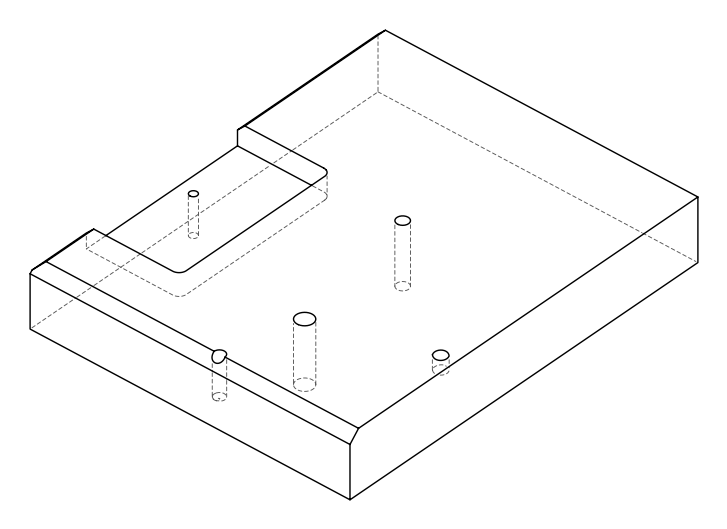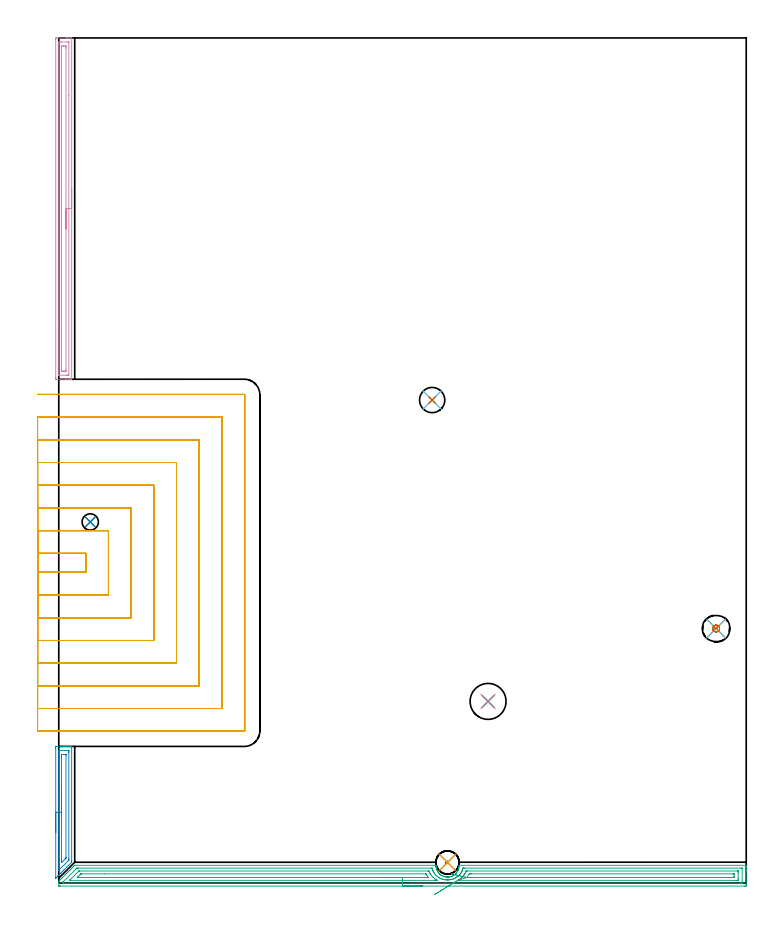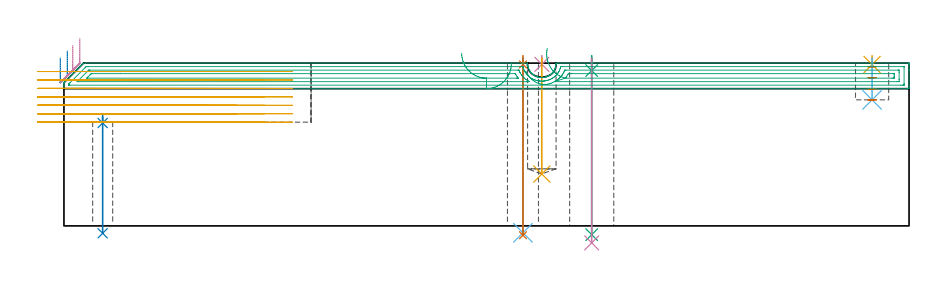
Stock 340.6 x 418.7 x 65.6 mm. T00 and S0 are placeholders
(PLAN: 17 operations, 10 tool changes, 61.1 min)
(1 SPOT_DRILL | STEP1HOLE | NXT0321_9005460120000 | 0.03 min | 1 mm3)
(2 SPOT_DRILL_1 | STEP1HOLE_1 | NXT0321_9005460120000 | 0.03 min | 2566 mm3)
(3 SPOT_DRILL_2 | STEP1HOLE_2 | NXT0321_9005460120000 | 0.05 min | 184 mm3)
(4 SPOT_DRILL_3 | STEP1POCKET | NXT0321_9005460120000 | 0.03 min | 0 mm3)
(5 SPOT_DRILL_4 | STEP1POCKET_1 | NXT0321_9005460120000 | 0.03 min | 2 mm3)
(6 DRILL_THROUGH_HOLE_INTO_CENTER | STEP1HOLE | NXT0301_042 | 0.28 min | 2570 mm3)
(7 DRILL_TO_ENLARGE_THROUGH_HOLE | STEP1HOLE | NXT0301_096 | 0.29 min | 5452 mm3)
(8 DRILL_THROUGH_HOLE_INTO_CENTER_1 | STEP1HOLE_1 | NXT0301_052 | 0.19 min | 2168 mm3)
(9 DRILL_THROUGH_HOLE_INTO_CENTER_2 | STEP1HOLE_2 | NXT0301_083 | 0.29 min | 6268 mm3)
(10 DRILL_TO_ENLARGE_THROUGH_HOLE_1 | STEP1HOLE_2 | UGT0301_248 | 0.3 min | 9845 mm3)
(11 DRILL_BLIND_HOLE_INTO_CENTER | STEP1POCKET | NXT0301_086 | 0.19 min | 4478 mm3)
(12 DRILL_BLIND_HOLE_INTO_CENTER_1 | STEP1POCKET_1 | NXT0301_128 | 0.07 min | 1547 mm3)
(13 MILL_ROUGH_BLIND_HOLE_CONTOUR | STEP1POCKET_1 | NXT0201_013 | Spiral | 0.27 min | 538 mm3)
(14 AREA_MILL | FG_CHAMFER_SURFACE | UGT0205_001 | 1.7 min | 2255 mm3)
(15 AREA_MILL_1 | FG_CHAMFER_SURFACE_1 | UGT0205_001 | 11.07 min | 17708 mm3)
(16 AREA_MILL_2 | FG_CHAMFER_SURFACE_2 | UGT0205_001 | 4.28 min | 5431 mm3)
(17 MILL_SLOT | SLOT_PARTIAL_RECTANGULAR | UGT0201_133 | Follow Part, ap 3.75, ae 75% | 42.04 min | 427737 mm3)
(TOOL NXT0321_9005460120000 | NC Spot Drill, 142deg, 12mm, Carbide, Uncoated | D12 PA142 FL30 Z2)
(TOOL NXT0301_042 | Carbide Drill 7.1mm [860.1-0710-057A1-MM 2214] | D7.1 PA140 FL85 Z2)
(TOOL NXT0301_096 | Carbide Drill 12.5mm [860.1-1250-063A1-MM 2214] | D12.5 PA140 FL77 Z2)
(TOOL NXT0301_052 | Carbide Drill 8.1mm [860.1-0810-024A1-MM 2214] | D8.1 PA140 FL47 Z2)
(TOOL NXT0301_083 | Carbide Drill 11.2mm [860.1-1120-056A1-MM 2214] | D11.2 PA140 FL72 Z2)
(TOOL UGT0301_248 | Twist Drill 17.8 mm | D17.8 PA118 FL130 Z2)
(TOOL NXT0301_086 | Carbide Drill 11.5mm [860.1-1150-035A1-MM 2214] | D11.5 PA140 FL55 Z2)
(TOOL NXT0301_128 | Carbide Drill 12mm [861.1-1200-036A1-GP GC34] | D12 PA150 FL37.4 Z2)
(TOOL NXT0201_013 | ENDMILL 10mm | D10 FL30 Z4)
(TOOL UGT0205_001 | Chamfer Mill 20 x 3 x 45 deg. | D20 FL50 Z2)
(TOOL UGT0201_133 | Carbide End Mill 15.0 | D15 FL30 Z4)
(OP 1 SPOT_DRILL)
G17 G21 G94 G90
T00 M6
G54
G17 G0 G90 X185. Y239.3 S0 M3
G43 Z75.6 H0
G94 G81 G98 Z65.062 F250. R68.6
G80
M5
M2
(OP 2 SPOT_DRILL_1)
G17 G21 G94 G90
T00 M6
G54
G17 G0 G90 X15.6 Y178.9 S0 M3
G43 Z75.6 H0
G94 G81 G98 Z41.451 F250. R44.8
G80
M5
M2
(OP 3 SPOT_DRILL_2)
G17 G21 G94 G90
T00 M6
G54
G17 G0 G90 X212.7 Y90. S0 M3
G43 Z75.6 H0
G94 G81 G98 Z62.6 F250. R68.6
G80
M5
M2
(OP 4 SPOT_DRILL_3)
G17 G21 G94 G90
T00 M6
G54
G17 G0 G90 X192.6 Y10.2 S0 M3
G43 Z75.6 H0
G94 G81 G98 Z65.105 F250. R68.6
G80
M5
M2
(OP 5 SPOT_DRILL_4)
G17 G21 G94 G90
T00 M6
G54
G17 G0 G90 X325.7 Y126.1 S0 M3
G43 Z75.6 H0
G94 G81 G98 Z65.023 F250. R68.6
G80
M5
M2
(OP 6 DRILL_THROUGH_HOLE_INTO_CENTER)
G17 G21 G94 G90
T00 M6
G54
G17 G0 G90 X185. Y239.3 S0 M3
G43 Z75.6 H1
G94 G73 G98 Z-2.792 F250. Q6.839 R67.6
G80
M5
M2
(OP 7 DRILL_TO_ENLARGE_THROUGH_HOLE)
G17 G21 G94 G90
T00 M6
G54
G17 G0 G90 X185. Y239.3 S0 M3
G43 Z75.6 H1
G94 G73 G98 Z-3.775 F250. Q11.562 R67.6
G80
M5
M2
(OP 8 DRILL_THROUGH_HOLE_INTO_CENTER_1)
G17 G21 G94 G90
T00 M6
G54
G17 G0 G90 X15.6 Y178.9 S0 M3
G43 Z75.6 H1
G94 G73 G98 Z-2.974 F250. Q7.462 R43.8
G80
M5
M2
(OP 9 DRILL_THROUGH_HOLE_INTO_CENTER_2)
G17 G21 G94 G90
T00 M6
G54
G17 G0 G90 X212.7 Y90. S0 M3
G43 Z75.6 H1
G94 G73 G98 Z-3.538 F250. Q9.877 R67.6
G80
M5
M2
(OP 10 DRILL_TO_ENLARGE_THROUGH_HOLE_1)
G17 G21 G94 G90
T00 M6
G54
G17 G0 G90 X212.7 Y90. S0 M3
G43 Z75.6 H0
G94 G73 G98 Z-6.848 F250. Q14.49 R67.6
G80
M5
M2
(OP 11 DRILL_BLIND_HOLE_INTO_CENTER)
G17 G21 G94 G90
T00 M6
G54
G17 G0 G90 X192.6 Y10.2 S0 M3
G43 Z75.6 H1
G94 G81 G98 Z20.9 F250. R67.6
G80
M5
M2
(OP 12 DRILL_BLIND_HOLE_INTO_CENTER_1)
G17 G21 G94 G90
T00 M6
G54
G17 G0 G90 X325.7 Y126.1 S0 M3
G43 Z75.6 H1
G94 G81 G98 Z50.8 F250. R67.6
G80
M5
M2
(OP 13 MILL_ROUGH_BLIND_HOLE_CONTOUR)
G17 G21 G94 G90
T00 M6
G54
G17 G0 G90 X325.7 Y126.1 S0 M3
G43 Z75.6 H0
Z64.15
G94 G3 X326.303 Y127.197 R0.714 F250.
X324.789 Y127.535 R1.097
X324.265 Y125.189 R1.7
X324.789 Y127.535 R-1.7
X324.527 Y126.362 R0.85
X325.7 Y126.1 R0.85
G0 Z59.7
G3 X326.303 Y127.197 R0.714
X324.789 Y127.535 R1.097
X324.265 Y125.189 R1.7
X324.789 Y127.535 R-1.7
X324.527 Y126.362 R0.85
X325.7 Y126.1 R0.85
G0 Z55.25
G3 X326.303 Y127.197 R0.714
X324.789 Y127.535 R1.097
X324.265 Y125.189 R1.7
X324.789 Y127.535 R-1.7
X324.527 Y126.362 R0.85
X325.7 Y126.1 R0.85
G0 Z50.8
G3 X326.303 Y127.197 R0.714
X324.789 Y127.535 R1.097
X324.265 Y125.189 R1.7
X324.789 Y127.535 R-1.7
X324.527 Y126.362 R0.85
X325.7 Y126.1 R0.85
G0 Z75.6
M5
M2
(OP 14 AREA_MILL)
G17 G21 G94 G90
T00 M6
G54
G17 G0 G90 X-1.5 Y25.05 S1061 M3
G43 Z75.6 H0
Z67.7
G94 G1 Y25.088 Z66.828 F250.
Y25.202 Z65.963
Y25.391 Z65.112
Y25.653 Z64.28
Y25.987 Z63.474
Y26.39 Z62.7
Y26.858 Z61.964
Y27.389 Z61.272
Y27.979 Z60.629
Y28.622 Z60.04
Y29.314 Z59.508
Y30.05 Z59.04
Y30.824 Z58.637
Y31.63 Z58.303
Y32.462 Z58.041
Y33.313 Z57.852
Y34.178 Z57.738
Y35.05 Z57.7
Y66.663
X-1.499 Y67.118 Z57.701
X-1.495 Y67.548 Z57.703
X-1.491 Y67.69 Z57.705
X-1.07 Y67.7 Z58.127
X2.45 Z61.644
X3.06 Z62.257
X3.33 Z62.527
X3.94 Z63.137
X4.21 Z63.406
X4.75 Z63.949
X5.43 Z64.629
X5.97 Z65.169
X6.137 Y67.699 Z65.336
X6.394 Y67.69 Z65.593
X6.4 Y67.563 Z65.6
Y10.999
X6.396 Y10.294 Z65.589
X6.21 Y10.11 Z65.41
X4.872 Y8.772 Z64.071
X3.982 Y7.881 Z63.181
X2.646 Y6.545 Z61.844
X2.2 Y6.1 Z61.399
X1.755 Y5.654 Z60.953
X1.214 Y5.113 Z60.413
X0.983 Y4.882 Z60.18
X0.865 Y4.763 Z60.062
X0.355 Y4.255 Z59.554
X0.103 Y4.002 Z59.3
X-0.026 Y3.873 Z59.171
X-0.504 Y3.396 Z58.696
X-0.776 Y3.121 Z58.419
X-1.296 Y2.604 Z57.903
X-1.365 Y2.536 Z57.834
X-1.493 Y2.419 Z57.706
X-1.5 Y2.546 Z57.7
Y35.05
X-0.086 Z59.114
Y65.336
X-0.084 Y65.533 Z59.116
X-0.082 Y65.631 Z59.118
X-0.079 Y65.676 Z59.121
X-0.072 Y65.69 Z59.128
X-0.028 Y65.692 Z59.172
X0.332 Y65.699 Z59.532
X4.21 Z63.41
X4.734 Y65.697 Z63.934
X4.903 Y65.69 Z64.103
X4.979 Y65.678 Z64.179
X4.984 Y65.444 Z64.184
X4.985 Y65.336 Z64.185
X4.986 Y64.551 Z64.186
X4.985 Y11.89 Z64.185
X4.983 Y11.497 Z64.183
X4.981 Y11.399 Z64.181
X4.979 Y11.354 Z64.179
X4.961 Y11.323 Z64.161
X4.867 Y11.224 Z64.067
X4.648 Y10.999 Z63.848
X0.001 Y6.352 Z59.201
X-0.066 Y6.29 Z59.134
X-0.078 Y6.282 Z59.122
X-0.079 Y6.283 Z59.121
X-0.081 Y6.308 Z59.119
X-0.085 Y6.439 Z59.115
X-0.086 Y35.05 Z59.114
X1.328 Z60.528
X1.329 Y62.908 Z60.529
X1.333 Y63.555 Z60.533
X1.335 Y63.674 Z60.535
X1.344 Y63.69 Z60.544
X1.379 Y63.695 Z60.579
X1.427 Y63.699 Z60.627
X3.187 Y63.7 Z62.387
X3.33 Y63.698 Z62.53
X3.473 Y63.694 Z62.673
X3.562 Y63.69 Z62.762
X3.566 Y63.636 Z62.766
X3.569 Y63.555 Z62.769
X3.571 Y63.311 Z62.771
Y12.78
X3.57 Y12.537 Z62.77
X3.568 Y12.455 Z62.768
X3.565 Y12.393 Z62.765
X3.54 Y12.352 Z62.74
X3.33 Y12.132 Z62.53
X3.211 Y12.01 Z62.411
X3.091 Y11.89 Z62.291
X1.883 Y10.682 Z61.083
X1.57 Y10.369 Z60.77
X1.439 Y10.241 Z60.639
X1.357 Y10.164 Z60.557
X1.336 Y10.147 Z60.536
X1.332 Y10.179 Z60.532
X1.329 Y10.223 Z60.529
X1.328 Y10.353 Z60.528
Y35.05
Y35.921 Z60.566
Y36.786 Z60.68
Y37.638 Z60.869
Y38.47 Z61.131
Y39.276 Z61.465
Y40.05 Z61.868
Y40.786 Z62.337
Y41.478 Z62.868
Y42.121 Z63.457
Y42.71 Z64.101
Y43.241 Z64.793
Y43.71 Z65.528
Y44.113 Z66.302
Y44.447 Z67.108
Y44.709 Z67.94
Y44.898 Z68.792
Y45.012 Z69.657
Y45.05 Z70.528
G0 Z75.6
M5
M2
(OP 15 AREA_MILL_1)
G17 G21 G94 G90
T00 M6
G54
G17 G0 G90 X180.3 Y-1.5 S1061 M3
G43 Z75.6 H0
Z65.3
G94 G1 X180.262 Z64.428 F250.
X180.148 Z63.564
X179.959 Z62.712
X179.697 Z61.88
X179.363 Z61.074
X178.96 Z60.3
X178.492 Z59.564
X177.96 Z58.872
X177.371 Z58.229
X176.728 Z57.64
X176.036 Z57.109
X175.3 Z56.64
X174.526 Z56.237
X173.72 Z55.903
X172.888 Z55.641
X172.036 Z55.452
X171.172 Z55.338
X170.3 Z55.3
X0.614
X0.342 Y-1.497 Z55.303
X0.003 Y-1.491 Z55.305
X0.001 Y-1.482 Z55.315
X0. Y-0.282 Z56.513
Y0.536 Z57.335
X0.001 Y0.893 Z57.689
X0.019 Y0.92 Z57.718
X0.43 Y1.331 Z58.13
X0.564 Y1.466 Z58.263
X0.857 Y1.757 Z58.557
X1.507 Y2.408 Z59.207
X2.4 Y3.301 Z60.1
X3.186 Y4.087 Z60.885
X3.293 Y4.195 Z60.992
X3.644 Y4.544 Z61.344
X3.824 Y4.724 Z61.524
X4.349 Y5.252 Z62.047
X4.633 Y5.533 Z62.333
X5.224 Y6.126 Z62.921
X5.557 Y6.457 Z63.256
X6.098 Y7. Z63.796
X6.682 Y7.582 Z64.382
X6.866 Y7.767 Z64.565
X6.972 Y7.873 Z64.671
X7.556 Y8.456 Z65.256
X7.759 Y8.659 Z65.455
X7.897 Y8.796 Z65.59
X8.652 Y8.8 Z65.6
X186.822
X186.839 Y8.795 Z65.593
X186.849 Y8.758 Z65.557
X186.876 Y8.27 Z65.069
X186.882 Y8.221 Z65.02
X186.928 Y7.825 Z64.624
X186.975 Y7.582 Z64.38
X187.015 Y7.377 Z64.175
X187.133 Y6.934 Z63.732
X187.192 Y6.754 Z63.553
X187.259 Y6.578 Z63.377
X187.514 Y6.042 Z62.84
X187.779 Y5.588 Z62.386
X188.082 Y5.15 Z61.95
X188.152 Y5.061 Z61.86
X188.162 Y5.05 Z61.849
X188.247 Y4.961 Z61.756
X188.317 Y4.885 Z61.683
X188.459 Y4.732 Z61.531
X188.519 Y4.669 Z61.466
X188.539 Y4.647 Z61.445
X188.576 Y4.612 Z61.411
X188.757 Y4.443 Z61.241
X188.828 Y4.378 Z61.174
X188.902 Y4.307 Z61.107
X188.954 Y4.259 Z61.058
X189.044 Y4.186 Z60.985
X189.055 Y4.179 Z60.978
X189.189 Y4.087 Z60.882
X189.352 Y3.973 Z60.77
X189.482 Y3.882 Z60.681
X189.937 Y3.616 Z60.414
X190.394 Y3.399 Z60.197
X190.459 Y3.368 Z60.166
X190.642 Y3.297 Z60.096
X190.841 Y3.233 Z60.029
X190.91 Y3.213 Z60.012
X191.036 Y3.179 Z59.977
X191.139 Y3.154 Z59.947
X191.273 Y3.116 Z59.912
X191.734 Y3.028 Z59.823
X191.884 Y3.009 Z59.806
X191.935 Y3.003 Z59.798
X192.168 Y2.974 Z59.77
X192.271 Y2.967 Z59.764
X192.391 Y2.96 Z59.754
X192.466 Y2.959 Z59.749
X192.627 Y2.954 Z59.745
X192.662 Y2.955 Z59.748
X192.664
X192.803 Y2.961 Z59.751
X192.839 Y2.962 Z59.754
X193.047 Y2.974 Z59.773
X193.062 Y2.975 Z59.774
X193.507 Y3.034 Z59.831
X193.52 Y3.036 Z59.833
X193.967 Y3.127 Z59.922
X194.073 Y3.156 Z59.954
X194.274 Y3.213 Z60.011
X194.4 Y3.25 Z60.044
X194.741 Y3.369 Z60.165
X194.86 Y3.422 Z60.217
X195.02 Y3.492 Z60.29
X195.2 Y3.581 Z60.38
X195.293 Y3.627 Z60.426
X195.748 Y3.9 Z60.699
X196.013 Y4.087 Z60.886
X196.185 Y4.208 Z61.008
X196.248 Y4.259 Z61.058
X196.47 Y4.455 Z61.254
X196.516 Y4.5 Z61.3
X196.68 Y4.661 Z61.461
X196.748 Y4.736 Z61.535
X196.951 Y4.961 Z61.756
X197.078 Y5.098 Z61.897
X197.092 Y5.116 Z61.916
X197.119 Y5.15 Z61.95
X197.421 Y5.587 Z62.387
X197.539 Y5.787 Z62.586
X197.689 Y6.042 Z62.841
X197.838 Y6.344 Z63.144
X197.97 Y6.651 Z63.451
X198.064 Y6.933 Z63.733
X198.185 Y7.376 Z64.176
X198.272 Y7.824 Z64.624
X198.324 Y8.27 Z65.069
X198.334 Y8.456 Z65.253
X198.347 Y8.669 Z65.467
X198.363 Y8.797 Z65.59
X198.432 Y8.8 Z65.6
X340.432
X340.59 Y8.798 Z65.588
X340.597 Y8.673 Z65.466
X340.6 Y8.541 Z65.341
Y8.239 Z65.038
Y7.582 Z64.377
Y6.38 Z63.177
Y5.834 Z62.628
X340.599 Y-0.555 Z56.242
X340.594 Y-1.156 Z55.642
X340.59 Y-1.493 Z55.304
X340.334 Y-1.497 Z55.302
X339.986 Y-1.5 Z55.3
X170.3
Y-0.086 Z56.714
X2.4 Y-0.085 Z56.715
X2.198 Y-0.084 Z56.716
X2.052 Y-0.081 Z56.719
X2.02 Y-0.079 Z56.721
X2.01 Y-0.065 Z56.735
X2.007 Y-0.037 Z56.763
X2.002 Y0.107 Z56.907
X2.01 Y0.399 Z57.199
X2.013 Y0.451 Z57.251
X2.051 Y0.494 Z57.294
X2.144 Y0.592 Z57.392
X2.27 Y0.72 Z57.52
X2.4 Y0.851 Z57.651
X8.453 Y6.903 Z63.703
X8.652 Y7.1 Z63.9
X8.901 Y7.339 Z64.139
X8.944 Y7.379 Z64.179
X9.026 Y7.381 Z64.181
X9.199 Y7.384 Z64.184
X9.545 Y7.385 Z64.185
X9.746 Y7.386 Z64.186
X184.589 Y7.385 Z64.185
X184.791 Y7.384 Z64.184
X184.962 Y7.381 Z64.181
X184.979 Y7.379 Z64.179
X184.987 Y7.37 Z64.17
X184.999 Y7.341 Z64.141
X185.007 Y7.313 Z64.113
X185.048 Y7.133 Z63.933
X185.168 Y6.708 Z63.508
X185.244 Y6.467 Z63.267
X185.329 Y6.233 Z63.033
X185.482 Y5.877 Z62.677
X185.502 Y5.834 Z62.634
X185.52 Y5.798 Z62.598
X185.694 Y5.47 Z62.27
X185.832 Y5.234 Z62.034
X185.996 Y4.961 Z61.761
X186.375 Y4.423 Z61.223
X186.676 Y4.087 Z60.887
X186.964 Y3.786 Z60.586
X187.269 Y3.5 Z60.3
X187.605 Y3.213 Z60.013
X188.162 Y2.829 Z59.629
X188.474 Y2.644 Z59.444
X188.694 Y2.517 Z59.317
X189.072 Y2.323 Z59.123
X189.42 Y2.167 Z58.967
X189.642 Y2.079 Z58.879
X189.948 Y1.972 Z58.772
X190.476 Y1.822 Z58.622
X190.841 Y1.735 Z58.535
X190.927 Y1.717 Z58.517
X191.003 Y1.703 Z58.503
X191.32 Y1.649 Z58.449
X191.689 Y1.598 Z58.398
X191.734 Y1.593 Z58.393
X192.136 Y1.561 Z58.361
X192.55 Y1.541 Z58.341
X192.627
X193.03 Y1.557 Z58.357
X193.397 Y1.586 Z58.386
X193.52 Y1.598 Z58.398
X193.593 Y1.607 Z58.407
X193.964 Y1.663 Z58.463
X194.281 Y1.723 Z58.523
X194.413 Y1.751 Z58.551
X194.892 Y1.871 Z58.671
X195.306 Y1.994 Z58.794
X195.566 Y2.085 Z58.885
X195.719 Y2.141 Z58.941
X196.199 Y2.349 Z59.149
X196.544 Y2.533 Z59.333
X196.762 Y2.662 Z59.462
X197.092 Y2.862 Z59.662
X197.303 Y3.007 Z59.807
X197.593 Y3.213 Z60.013
X197.809 Y3.386 Z60.186
X197.986 Y3.54 Z60.34
X198.267 Y3.811 Z60.611
X198.527 Y4.087 Z60.887
X198.692 Y4.27 Z61.07
X198.879 Y4.491 Z61.291
X199.075 Y4.769 Z61.569
X199.204 Y4.961 Z61.761
X199.415 Y5.309 Z62.109
X199.533 Y5.512 Z62.312
X199.703 Y5.834 Z62.634
X199.725 Y5.88 Z62.68
X199.772 Y5.982 Z62.782
X199.97 Y6.515 Z63.315
X200.029 Y6.708 Z63.508
X200.164 Y7.198 Z63.998
X200.197 Y7.322 Z64.122
X200.211 Y7.364 Z64.164
X200.218 Y7.379 Z64.179
X200.233 Y7.381 Z64.181
X200.319 Y7.383 Z64.183
X200.665 Y7.385 Z64.185
X200.865 Y7.386 Z64.186
X338.2 Y7.385 Z64.185
X338.402 Y7.384 Z64.184
X338.548 Y7.381 Z64.181
X338.58 Y7.379 Z64.179
X338.59 Y7.365 Z64.165
X338.593 Y7.337 Z64.137
X338.599 Y7.192 Z63.992
X338.6 Y0.592 Z57.392
X338.599 Y0.201 Z57.001
X338.595 Y0.069 Z56.869
X338.59 Y-0.034 Z56.766
X338.58 Y-0.079 Z56.721
X338.545 Y-0.08 Z56.72
X338.2 Y-0.084 Z56.716
X337.998 Y-0.085 Z56.715
X337.306 Y-0.086 Z56.714
X170.3
Y1.328 Z58.128
X5.833 Y1.329 Z58.129
X5.552 Y1.33 Z58.13
X5.366 Y1.333 Z58.133
X5.342 Y1.335 Z58.135
X5.341
X5.354 Y1.352 Z58.152
X5.383 Y1.383 Z58.183
X5.465 Y1.466 Z58.266
X9.692 Y5.691 Z62.491
X9.839 Y5.834 Z62.634
X9.959 Y5.948 Z62.748
X9.993 Y5.965 Z62.765
X10.065 Y5.968 Z62.768
X10.158 Y5.97 Z62.77
X10.298 Y5.971 Z62.771
X10.438
X182.943
X183.223 Y5.969 Z62.769
X183.303 Y5.967 Z62.767
X183.343 Y5.964 Z62.764
X183.348 Y5.957 Z62.757
X183.369 Y5.914 Z62.714
X183.406 Y5.834 Z62.634
X183.696 Y5.207 Z62.007
X183.828 Y4.961 Z61.761
X183.983 Y4.68 Z61.48
X184.378 Y4.087 Z60.887
X184.589 Y3.787 Z60.587
X185.097 Y3.213 Z60.013
X185.482 Y2.826 Z59.626
X186.032 Y2.339 Z59.139
X186.375 Y2.086 Z58.886
X187.165 Y1.567 Z58.367
X187.269 Y1.505 Z58.305
X187.331 Y1.466 Z58.266
X187.524 Y1.335 Z58.135
X187.406 Y1.332 Z58.132
X187.269 Y1.33 Z58.13
X186.515 Y1.329 Z58.129
X186.375 Y1.328 Z58.128
X170.3
Y2.743 Z59.543
X9.545
X9.436 Y2.744 Z59.544
X9.311 Y2.746 Z59.546
X9.214 Y2.749 Z59.549
X9.291 Y2.833 Z59.633
X9.414 Y2.962 Z59.762
X9.545 Y3.096 Z59.896
X9.604 Y3.155 Z59.955
X10.536 Y4.087 Z60.887
X10.931 Y4.478 Z61.278
X10.991 Y4.534 Z61.334
X11.008 Y4.548 Z61.348
X11.032 Y4.551 Z61.351
X11.091 Y4.554 Z61.354
X11.331 Y4.556 Z61.356
X22.815 Y4.557 Z61.357
X181.79
X181.85 Y4.556 Z61.356
X181.879 Y4.553 Z61.353
X181.888 Y4.551 Z61.351
X181.91 Y4.528 Z61.328
X182.176 Y4.087 Z60.887
X182.63 Y3.382 Z60.182
X182.751 Y3.213 Z60.013
X182.803 Y3.142 Z59.942
X183.12 Y2.755 Z59.555
X183.095 Y2.75 Z59.55
X182.803 Y2.746 Z59.546
X182.39 Y2.744 Z59.544
X170.3 Y2.743 Z59.543
X169.428 Z59.581
X168.564 Z59.695
X167.712 Z59.883
X166.88 Z60.146
X166.074 Z60.48
X165.3 Z60.882
X164.564 Z61.351
X163.872 Z61.882
X163.229 Z62.472
X162.64 Z63.115
X162.108 Z63.807
X161.64 Z64.543
X161.237 Z65.317
X160.903 Z66.122
X160.641 Z66.955
X160.452 Z67.806
X160.338 Z68.671
X160.3 Z69.543
G0 X186.148 Y-5.715 Z62.368
G1 X186.52 Y-5.486 Z61.613
X186.948 Y-5.224 Z60.899
X187.427 Y-4.931 Z60.231
X187.954 Y-4.608 Z59.615
X188.524 Y-4.259 Z59.056
X189.134 Y-3.885 Z58.556
X189.779 Y-3.49 Z58.121
X190.454 Y-3.077 Z57.753
X191.153 Y-2.648 Z57.456
X191.872 Y-2.208 Z57.232
X192.605 Y-1.759 Z57.081
X193.346 Y-1.305 Z57.007
X194.09 Y-0.849 Z57.008
X194.831 Y-0.395 Z57.085
X195.563 Y0.053 Z57.238
X196.281 Y0.493 Z57.465
X196.98 Y0.921 Z57.764
X197.654 Y1.334 Z58.134
X197.986 Y1.534 Z58.334
X198.487 Y1.849 Z58.649
X198.879 Y2.118 Z58.918
X199.008 Y2.213 Z59.013
X199.17 Y2.339 Z59.139
X199.494 Y2.611 Z59.411
X199.772 Y2.867 Z59.667
X199.946 Y3.042 Z59.842
X200.109 Y3.213 Z60.013
X200.37 Y3.501 Z60.301
X200.665 Y3.851 Z60.651
X200.765 Y3.989 Z60.789
X200.831 Y4.087 Z60.887
X201.113 Y4.522 Z61.322
X201.376 Y4.961 Z61.761
X201.441 Y5.075 Z61.875
X201.558 Y5.302 Z62.102
X201.721 Y5.675 Z62.475
X201.789 Y5.834 Z62.634
X201.822 Y5.911 Z62.711
X201.839 Y5.946 Z62.746
X201.847 Y5.959 Z62.759
X201.892 Y5.964 Z62.764
X202.171 Y5.969 Z62.769
X202.311 Y5.971 Z62.771
X336.274
X336.413 Y5.97 Z62.77
X336.553 Y5.966 Z62.766
X336.585 Y5.965 Z62.765
X336.59 Y5.943 Z62.743
X336.596 Y5.895 Z62.695
X336.598 Y5.834 Z62.634
X336.6 Y5.652 Z62.452
Y4.961 Z61.761
Y2.339 Z59.139
Y2.157 Z58.957
X336.596 Y1.466 Z58.266
X336.593 Y1.375 Z58.175
X336.59 Y1.335 Z58.135
X336.549 Y1.333 Z58.133
X336.413 Y1.331 Z58.131
X335.66 Y1.329 Z58.129
X335.52 Y1.328 Z58.128
X197.845 Y1.329 Z58.129
X197.752 Y1.33 Z58.13
X197.678 Y1.332 Z58.132
X197.654 Y1.334 Z58.134
X202.089 Y2.749 Z59.549
X202.09 Y2.754 Z59.554
X202.114 Y2.79 Z59.59
X202.154 Y2.842 Z59.642
X202.454 Y3.21 Z60.01
X203.155 Y4.271 Z61.071
X203.344 Y4.55 Z61.35
X203.76 Y4.554 Z61.354
X204.237 Y4.556 Z61.356
X204.65 Y4.557 Z61.357
X334.147
X334.463 Y4.556 Z61.356
X334.512 Y4.555 Z61.355
X334.561 Y4.551 Z61.351
X334.59 Y4.547 Z61.347
X334.6 Y4.087 Z60.887
Y3.24 Z60.04
X334.599 Y3.213 Z60.013
X334.59 Y2.79 Z59.59
X334.58 Y2.749 Z59.549
X334.503 Y2.747 Z59.547
X334.375 Y2.744 Z59.544
X334.215 Y2.743 Z59.543
X333.734
X202.327
X202.199 Y2.744 Z59.544
X202.094 Y2.747 Z59.547
X202.089 Y2.749 Z59.549
X201.271 Y2.943 Z59.782
X200.476 Y3.132 Z60.087
X199.71 Y3.313 Z60.463
X198.979 Y3.487 Z60.906
X198.288 Y3.651 Z61.413
X197.643 Y3.804 Z61.979
X197.048 Y3.946 Z62.602
X196.508 Y4.074 Z63.275
X196.027 Y4.188 Z63.994
X195.61 Y4.287 Z64.753
X195.258 Y4.371 Z65.547
X194.974 Y4.438 Z66.37
X194.762 Y4.488 Z67.214
X194.622 Y4.522 Z68.075
X194.556 Y4.537 Z68.945
X194.563 Y4.536 Z69.817
X194.645 Y4.516 Z70.685
X194.8 Y4.48 Z71.543
G0 Z75.6
M5
M2
(OP 16 AREA_MILL_2)
G17 G21 G94 G90
T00 M6
G54
G17 G0 G90 X6.4 Y344.15 S1061 M3
G43 Z75.6 H0
G94 G1 Y344.112 Z74.728 F250.
Y343.998 Z73.863
Y343.809 Z73.012
Y343.547 Z72.18
Y343.213 Z71.374
Y342.81 Z70.6
Y342.341 Z69.864
Y341.81 Z69.172
Y341.221 Z68.529
Y340.578 Z67.939
Y339.886 Z67.408
Y339.15 Z66.94
Y338.376 Z66.537
Y337.57 Z66.203
Y336.738 Z65.941
Y335.886 Z65.752
Y335.022 Z65.638
Y334.15 Z65.6
Y249.766
X6.394 Y249.61 Z65.593
X6.08 Y249.6 Z65.279
X5.744 Z64.943
X5.09 Z64.285
X3.883 Z63.08
X3.33 Z62.524
X-1.07 Y249.601 Z58.127
X-1.293 Y249.604 Z57.904
X-1.492 Y249.61 Z57.706
X-1.496 Y249.78 Z57.702
X-1.499 Y250.212 Z57.701
Y418.088
X-1.496 Y418.52 Z57.702
X-1.492 Y418.69 Z57.706
X-1.07 Y418.7 Z58.127
X3.33 Z62.524
X3.883 Z63.08
X4.21 Z63.406
X4.763 Z63.959
X5.09 Z64.285
X6.081 Z65.28
X6.394 Y418.69 Z65.593
X6.4 Y418.534 Z65.6
Y334.15
X4.986 Z64.186
X4.985 Y252.105 Z64.185
X4.984 Y251.998 Z64.184
X4.979 Y251.615 Z64.179
X4.598 Y251.604 Z63.798
X4.21 Y251.601 Z63.41
X3.722 Y251.6 Z62.922
X0.002 Y251.601 Z59.202
X-0.029 Y251.602 Z59.171
X-0.06 Y251.606 Z59.14
X-0.079 Y251.61 Z59.121
X-0.08 Y251.634 Z59.12
X-0.085 Y251.892 Z59.115
X-0.086 Y278.179 Z59.114
X-0.085 Y416.195 Z59.115
X-0.084 Y416.302 Z59.116
X-0.079 Y416.685 Z59.121
X0.302 Y416.696 Z59.502
X0.69 Y416.699 Z59.89
X1.178 Y416.7 Z60.378
X4.898 Y416.699 Z64.098
X4.928 Y416.698 Z64.128
X4.959 Y416.694 Z64.159
X4.979 Y416.689 Z64.179
X4.98 Y416.666 Z64.18
X4.985 Y416.408 Z64.185
X4.986 Y390.088 Z64.186
Y334.15
X3.571 Z62.771
Y254.432
X3.569 Y253.784 Z62.769
X3.567 Y253.662 Z62.767
X3.564 Y253.61 Z62.764
X3.507 Y253.604 Z62.707
X3.33 Y253.602 Z62.53
X2.631 Y253.6 Z61.831
X2.45 Z61.65
X1.751 Z60.951
X1.57 Y253.603 Z60.77
X1.389 Y253.607 Z60.589
X1.342 Y253.61 Z60.542
X1.335 Y253.639 Z60.535
X1.332 Y253.703 Z60.532
X1.33 Y253.784 Z60.53
X1.329 Y254.029 Z60.529
X1.328 Y254.677 Z60.528
X1.329 Y413.868 Z60.529
X1.331 Y414.516 Z60.531
X1.333 Y414.638 Z60.533
X1.335 Y414.69 Z60.535
X1.393 Y414.696 Z60.593
X1.57 Y414.698 Z60.77
X2.268 Y414.7 Z61.468
X2.45 Z61.65
X3.149 Z62.349
X3.33 Y414.697 Z62.53
X3.511 Y414.692 Z62.711
X3.558 Y414.69 Z62.758
X3.565 Y414.661 Z62.765
X3.568 Y414.597 Z62.768
X3.57 Y414.516 Z62.77
X3.571 Y414.271 Z62.771
Y413.623
Y334.15
Y333.278 Z62.809
Y332.413 Z62.923
Y331.562 Z63.112
Y330.73 Z63.375
Y329.924 Z63.708
Y329.15 Z64.111
Y328.414 Z64.58
Y327.722 Z65.111
Y327.079 Z65.7
Y326.49 Z66.344
Y325.958 Z67.036
Y325.49 Z67.771
Y325.087 Z68.545
Y324.753 Z69.351
Y324.491 Z70.183
Y324.302 Z71.035
Y324.188 Z71.9
Y324.15 Z72.771
G0 Z75.6
M5
M2
(OP 17 MILL_SLOT)
G17 G21 G94 G90
T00 M6
G54
G17 G0 G90 X-10.5 Y153.95 S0 M3
G43 Z75.601 H0
Z62.2
G94 G1 X-7.5 F250.
X13.35 F500.
Y163.35
X-7.5
X-10.5 F250.
Y142.7
X-7.5
X24.6 F500.
Y174.6
X-7.5
X-10.5 F250.
Y131.45
X-7.5
X35.85 F500.
Y185.85
X-7.5
X-10.5 F250.
Y120.2
X-7.5
X47.1 F500.
Y197.1
X-7.5
X-10.5 F250.
Y108.95
X-7.5
X58.35 F500.
Y208.35
X-7.5
X-10.5 F250.
Y97.7
X-7.5
X69.6 F500.
Y219.6
X-7.5
X-10.5 F250.
Y86.45
X-7.5
X80.85 F500.
Y230.85
X-7.5
X-10.5 F250.
Y75.2
X-7.5
X91.9 F500.
G3 X92.1 Y75.4 R0.2
G1 Y241.9
G3 X91.9 Y242.1 R0.2
G1 X-7.5
X-10.5 F250.
G0 Y153.95 Z58.8
G1 X-7.5
X13.35 F500.
Y163.35
X-7.5
X-10.5 F250.
Y142.7
X-7.5
X24.6 F500.
Y174.6
X-7.5
X-10.5 F250.
Y131.45
X-7.5
X35.85 F500.
Y185.85
X-7.5
X-10.5 F250.
Y120.2
X-7.5
X47.1 F500.
Y197.1
X-7.5
X-10.5 F250.
Y108.95
X-7.5
X58.35 F500.
Y208.35
X-7.5
X-10.5 F250.
Y97.7
X-7.5
X69.6 F500.
Y219.6
X-7.5
X-10.5 F250.
Y86.45
X-7.5
X80.85 F500.
Y230.85
X-7.5
X-10.5 F250.
Y75.2
X-7.5
X91.9 F500.
G3 X92.1 Y75.4 R0.2
G1 Y241.9
G3 X91.9 Y242.1 R0.2
G1 X-7.5
X-10.5 F250.
G0 Y153.95 Z55.4
G1 X-7.5
X13.35 F500.
Y163.35
X-7.5
X-10.5 F250.
Y142.7
X-7.5
X24.6 F500.
Y174.6
X-7.5
X-10.5 F250.
Y131.45
X-7.5
X35.85 F500.
Y185.85
X-7.5
X-10.5 F250.
Y120.2
X-7.5
X47.1 F500.
Y197.1
X-7.5
X-10.5 F250.
Y108.95
X-7.5
X58.35 F500.
Y208.35
X-7.5
X-10.5 F250.
Y97.7
X-7.5
X69.6 F500.
Y219.6
X-7.5
X-10.5 F250.
Y86.45
X-7.5
X80.85 F500.
Y230.85
X-7.5
X-10.5 F250.
Y75.2
X-7.5
X91.9 F500.
G3 X92.1 Y75.4 R0.2
G1 Y241.9
G3 X91.9 Y242.1 R0.2
G1 X-7.5
X-10.5 F250.
G0 Y153.95 Z52.
G1 X-7.5
X13.35 F500.
Y163.35
X-7.5
X-10.5 F250.
Y142.7
X-7.5
X24.6 F500.
Y174.6
X-7.5
X-10.5 F250.
Y131.45
X-7.5
X35.85 F500.
Y185.85
X-7.5
X-10.5 F250.
Y120.2
X-7.5
X47.1 F500.
Y197.1
X-7.5
X-10.5 F250.
Y108.95
X-7.5
X58.35 F500.
Y208.35
X-7.5
X-10.5 F250.
Y97.7
X-7.5
X69.6 F500.
Y219.6
X-7.5
X-10.5 F250.
Y86.45
X-7.5
X80.85 F500.
Y230.85
X-7.5
X-10.5 F250.
Y75.2
X-7.5
X91.9 F500.
G3 X92.1 Y75.4 R0.2
G1 Y241.9
G3 X91.9 Y242.1 R0.2
G1 X-7.5
X-10.5 F250.
G0 Y153.95 Z48.6
G1 X-7.5
X13.35 F500.
Y163.35
X-7.5
X-10.5 F250.
Y142.7
X-7.5
X24.6 F500.
Y174.6
X-7.5
X-10.5 F250.
Y131.45
X-7.5
X35.85 F500.
Y185.85
X-7.5
X-10.5 F250.
Y120.2
X-7.5
X47.1 F500.
Y197.1
X-7.5
X-10.5 F250.
Y108.95
X-7.5
X58.35 F500.
Y208.35
X-7.5
X-10.5 F250.
Y97.7
X-7.5
X69.6 F500.
Y219.6
X-7.5
X-10.5 F250.
Y86.45
X-7.5
X80.85 F500.
Y230.85
X-7.5
X-10.5 F250.
Y75.2
X-7.5
X91.9 F500.
G3 X92.1 Y75.4 R0.2
G1 Y241.9
G3 X91.9 Y242.1 R0.2
G1 X-7.5
X-10.5 F250.
G0 Y153.95 Z45.2
G1 X-7.5
X13.35 F500.
Y163.35
X-7.5
X-10.5 F250.
Y142.7
X-7.5
X24.6 F500.
Y174.6
X-7.5
X-10.5 F250.
Y131.45
X-7.5
X35.85 F500.
Y185.85
X-7.5
X-10.5 F250.
Y120.2
X-7.5
X47.1 F500.
Y197.1
X-7.5
X-10.5 F250.
Y108.95
X-7.5
X58.35 F500.
Y208.35
X-7.5
X-10.5 F250.
Y97.7
X-7.5
X69.6 F500.
Y219.6
X-7.5
X-10.5 F250.
Y86.45
X-7.5
X80.85 F500.
Y230.85
X-7.5
X-10.5 F250.
Y75.2
X-7.5
X91.9 F500.
G3 X92.1 Y75.4 R0.2
G1 Y241.9
G3 X91.9 Y242.1 R0.2
G1 X-7.5
X-10.5 F250.
G0 Y153.95 Z41.8
G1 X-7.5
X13.35 F500.
Y163.35
X-7.5
X-10.5 F250.
Y142.7
X-7.5
X24.6 F500.
Y174.6
X-7.5
X-10.5 F250.
Y131.45
X-7.5
X35.85 F500.
Y185.85
X-7.5
X-10.5 F250.
Y120.2
X-7.5
X47.1 F500.
Y197.1
X-7.5
X-10.5 F250.
Y108.95
X-7.5
X58.35 F500.
Y208.35
X-7.5
X-10.5 F250.
Y97.7
X-7.5
X69.6 F500.
Y219.6
X-7.5
X-10.5 F250.
Y86.45
X-7.5
X80.85 F500.
Y230.85
X-7.5
X-10.5 F250.
Y75.2
X-7.5
X91.9 F500.
G3 X92.1 Y75.4 R0.2
G1 Y241.9
G3 X91.9 Y242.1 R0.2
G1 X-7.5
X-10.5 F250.
G0 Z75.601
M5
M2
